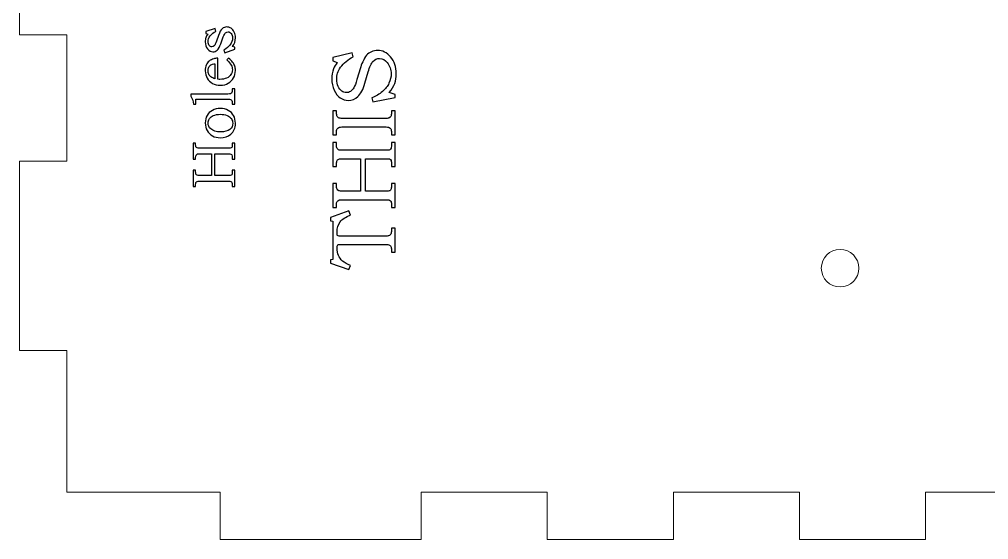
# Model space of a CAD drawing. Header units: inches. Extents: x -11.8 to 10.7, y -6 to 6.
# Drawn here: x -11.782 to -9.14, y 2.708 to 4.124 of the extents above; entities that cross this region are included whole.
import ezdxf

# ---------------------------------------------------------------- set-up
doc = ezdxf.new("R2010")
doc.units = ezdxf.units.IN
doc.header["$MEASUREMENT"] = 0
doc.layers.add('Layer 1', color=7, linetype='Continuous', plot=False)

msp = doc.modelspace()

# ---------------------------------------------------------------- linework, layer by layer
at = {"layer": 'Layer 1', "lineweight": 9}
for points in [[(-11.7819, 4.4256), (-11.7819, 4.4256), (-11.7819, 4.082), (-11.7819, 4.082)], [(-11.7819, 4.082), (-11.7819, 4.082), (-11.653, 4.082), (-11.653, 4.082)], [(-11.653, 4.082), (-11.653, 4.082), (-11.653, 3.7384), (-11.653, 3.7384)], [(-11.653, 3.7384), (-11.653, 3.7384), (-11.7819, 3.7384), (-11.7819, 3.7384)], [(-11.7819, 3.7384), (-11.7819, 3.7384), (-11.7819, 3.223), (-11.7819, 3.223)], [(-11.7819, 3.223), (-11.7819, 3.223), (-11.653, 3.223), (-11.653, 3.223)], [(-11.653, 3.223), (-11.653, 3.223), (-11.653, 2.8365), (-11.653, 2.8365)], [(-11.653, 2.8365), (-11.653, 2.8365), (-11.2343, 2.8365), (-11.2343, 2.8365)], [(-11.2343, 2.8365), (-11.2343, 2.8365), (-11.2343, 2.7076), (-11.2343, 2.7076)], [(-10.6867, 2.7076), (-10.6867, 2.7076), (-10.6867, 2.8365), (-10.6867, 2.8365)], [(-10.6867, 2.8365), (-10.6867, 2.8365), (-10.3431, 2.8365), (-10.3431, 2.8365)], [(-10.3431, 2.8365), (-10.3431, 2.8365), (-10.3431, 2.7076), (-10.3431, 2.7076)], [(-9.9995, 2.7076), (-9.9995, 2.7076), (-9.9995, 2.8365), (-9.9995, 2.8365)], [(-9.9995, 2.8365), (-9.9995, 2.8365), (-9.6559, 2.8365), (-9.6559, 2.8365)], [(-9.6559, 2.8365), (-9.6559, 2.8365), (-9.6559, 2.7076), (-9.6559, 2.7076)], [(-9.3123, 2.7076), (-9.3123, 2.7076), (-9.3123, 2.8365), (-9.3123, 2.8365)], [(-9.3123, 2.8365), (-9.3123, 2.8365), (-8.9687, 2.8365), (-8.9687, 2.8365)], [(-11.2343, 2.7076), (-11.2343, 2.7076), (-10.6867, 2.7076), (-10.6867, 2.7076)], [(-10.3431, 2.7076), (-10.3431, 2.7076), (-9.9995, 2.7076), (-9.9995, 2.7076)], [(-9.6559, 2.7076), (-9.6559, 2.7076), (-9.3123, 2.7076), (-9.3123, 2.7076)]]:
    msp.add_open_spline(points, degree=3, dxfattribs=at)
at = {"layer": 'Layer 1', "color": 250}
for points, knots in [([(-11.2735, 4.086), (-11.2735, 4.086), (-11.2735, 4.0917), (-11.2735, 4.0917), (-11.2735, 4.0917), (-11.2486, 4.099), (-11.2486, 4.099), (-11.2486, 4.099), (-11.2461, 4.0917), (-11.2461, 4.0917), (-11.2528, 4.0888), (-11.258, 4.0846), (-11.2618, 4.0794), (-11.2656, 4.0741), (-11.2675, 4.0688), (-11.2675, 4.0634), (-11.2675, 4.0592), (-11.2665, 4.0558), (-11.2644, 4.0532), (-11.2624, 4.0506), (-11.2601, 4.0493), (-11.2574, 4.0493), (-11.2549, 4.0493), (-11.2528, 4.0503), (-11.251, 4.0522), (-11.2492, 4.054), (-11.2471, 4.0582), (-11.2448, 4.0646), (-11.2448, 4.0646), (-11.2392, 4.0805), (-11.2392, 4.0805), (-11.236, 4.0895), (-11.2326, 4.0956), (-11.229, 4.0989), (-11.2253, 4.1021), (-11.2211, 4.1037), (-11.2165, 4.1037), (-11.2125, 4.1037), (-11.2087, 4.1025), (-11.2051, 4.1001), (-11.2014, 4.0977), (-11.1986, 4.0943), (-11.1964, 4.0897), (-11.1942, 4.0852), (-11.1931, 4.08), (-11.1931, 4.0741), (-11.1931, 4.065), (-11.1957, 4.0572), (-11.201, 4.0507), (-11.201, 4.0507), (-11.195, 4.049), (-11.195, 4.049), (-11.195, 4.049), (-11.195, 4.0431), (-11.195, 4.0431), (-11.195, 4.0431), (-11.2216, 4.033), (-11.2216, 4.033), (-11.2216, 4.033), (-11.2245, 4.0403), (-11.2245, 4.0403), (-11.2167, 4.0453), (-11.2112, 4.05), (-11.208, 4.0544), (-11.2034, 4.0605), (-11.2011, 4.0671), (-11.2011, 4.0743), (-11.2011, 4.079), (-11.2024, 4.0829), (-11.2049, 4.086), (-11.2074, 4.089), (-11.2102, 4.0905), (-11.2133, 4.0905), (-11.2158, 4.0905), (-11.2181, 4.0896), (-11.2202, 4.0876), (-11.2223, 4.0857), (-11.2243, 4.082), (-11.2262, 4.0764), (-11.2262, 4.0764), (-11.233, 4.0576), (-11.233, 4.0576), (-11.2359, 4.0495), (-11.2391, 4.0439), (-11.2426, 4.0407), (-11.2461, 4.0376), (-11.25, 4.036), (-11.2545, 4.036), (-11.26, 4.036), (-11.2648, 4.0386), (-11.269, 4.0437), (-11.2732, 4.0488), (-11.2753, 4.0553), (-11.2753, 4.0632), (-11.2753, 4.0673), (-11.2748, 4.071), (-11.2737, 4.0743), (-11.2726, 4.0775), (-11.2709, 4.0807), (-11.2684, 4.0838), (-11.2684, 4.0838), (-11.2735, 4.086), (-11.2735, 4.086)], [0, 0, 0, 0, 0.029412, 0.029412, 0.029412, 0.058824, 0.058824, 0.058824, 0.088235, 0.088235, 0.088235, 0.117647, 0.117647, 0.117647, 0.147059, 0.147059, 0.147059, 0.176471, 0.176471, 0.176471, 0.205882, 0.205882, 0.205882, 0.235294, 0.235294, 0.235294, 0.264706, 0.264706, 0.264706, 0.294118, 0.294118, 0.294118, 0.323529, 0.323529, 0.323529, 0.352941, 0.352941, 0.352941, 0.382353, 0.382353, 0.382353, 0.411765, 0.411765, 0.411765, 0.441176, 0.441176, 0.441176, 0.470588, 0.470588, 0.470588, 0.5, 0.5, 0.5, 0.529412, 0.529412, 0.529412, 0.558824, 0.558824, 0.558824, 0.588235, 0.588235, 0.588235, 0.617647, 0.617647, 0.617647, 0.647059, 0.647059, 0.647059, 0.676471, 0.676471, 0.676471, 0.705882, 0.705882, 0.705882, 0.735294, 0.735294, 0.735294, 0.764706, 0.764706, 0.764706, 0.794118, 0.794118, 0.794118, 0.823529, 0.823529, 0.823529, 0.852941, 0.852941, 0.852941, 0.882353, 0.882353, 0.882353, 0.911765, 0.911765, 0.911765, 0.941176, 0.941176, 0.941176, 0.970588, 0.970588, 0.970588, 1, 1, 1, 1]), ([(-11.2161, 4.0138), (-11.2161, 4.0138), (-11.212, 4.019), (-11.212, 4.019), (-11.2072, 4.0151), (-11.2034, 4.0112), (-11.2007, 4.0075), (-11.1979, 4.0038), (-11.1959, 4.0003), (-11.1948, 3.997), (-11.1937, 3.9937), (-11.1931, 3.9898), (-11.1931, 3.9853), (-11.1931, 3.9774), (-11.1947, 3.9706), (-11.198, 3.965), (-11.2017, 3.9586), (-11.2066, 3.9537), (-11.2126, 3.9503), (-11.2186, 3.9469), (-11.2257, 3.9452), (-11.2339, 3.9452), (-11.2424, 3.9452), (-11.2497, 3.9468), (-11.2557, 3.9501), (-11.2618, 3.9535), (-11.2666, 3.9581), (-11.2701, 3.964), (-11.2736, 3.97), (-11.2753, 3.9768), (-11.2753, 3.9846), (-11.2753, 3.9905), (-11.2744, 3.9955), (-11.2726, 3.9998), (-11.2708, 4.0041), (-11.2681, 4.0077), (-11.2644, 4.0107), (-11.2608, 4.0137), (-11.2566, 4.0158), (-11.252, 4.0172), (-11.2492, 4.018), (-11.2457, 4.0184), (-11.2413, 4.0185), (-11.2413, 4.0185), (-11.2413, 3.9611), (-11.2413, 3.9611), (-11.2386, 3.9609), (-11.2367, 3.9608), (-11.2354, 3.9608), (-11.2285, 3.9608), (-11.2224, 3.962), (-11.2171, 3.9644), (-11.2117, 3.9668), (-11.2078, 3.97), (-11.2052, 3.9739), (-11.2027, 3.9778), (-11.2015, 3.9822), (-11.2015, 3.9872), (-11.2015, 3.9915), (-11.2025, 3.9955), (-11.2045, 3.9995), (-11.2064, 4.0034), (-11.2104, 4.0082), (-11.2161, 4.0138)], [0, 0, 0, 0, 0.047619, 0.047619, 0.047619, 0.095238, 0.095238, 0.095238, 0.142857, 0.142857, 0.142857, 0.190476, 0.190476, 0.190476, 0.238095, 0.238095, 0.238095, 0.285714, 0.285714, 0.285714, 0.333333, 0.333333, 0.333333, 0.380952, 0.380952, 0.380952, 0.428571, 0.428571, 0.428571, 0.47619, 0.47619, 0.47619, 0.52381, 0.52381, 0.52381, 0.571429, 0.571429, 0.571429, 0.619048, 0.619048, 0.619048, 0.666667, 0.666667, 0.666667, 0.714286, 0.714286, 0.714286, 0.761905, 0.761905, 0.761905, 0.809524, 0.809524, 0.809524, 0.857143, 0.857143, 0.857143, 0.904762, 0.904762, 0.904762, 0.952381, 0.952381, 0.952381, 1, 1, 1, 1]), ([(-10.9279, 4.0117), (-10.9279, 4.0117), (-10.9279, 4.0205), (-10.9279, 4.0205), (-10.9279, 4.0205), (-10.8754, 4.0335), (-10.8754, 4.0335), (-10.8754, 4.0335), (-10.8719, 4.0223), (-10.8719, 4.0223), (-10.8866, 4.0151), (-10.8982, 4.0055), (-10.9066, 3.9937), (-10.9136, 3.9839), (-10.9172, 3.973), (-10.9172, 3.9612), (-10.9172, 3.954), (-10.9159, 3.9475), (-10.9133, 3.9418), (-10.9107, 3.9362), (-10.9074, 3.9319), (-10.9034, 3.929), (-10.8993, 3.9262), (-10.8952, 3.9248), (-10.8909, 3.9248), (-10.8871, 3.9248), (-10.8834, 3.9258), (-10.8799, 3.928), (-10.8763, 3.9303), (-10.8731, 3.9336), (-10.8704, 3.9381), (-10.8677, 3.9426), (-10.8648, 3.95), (-10.8618, 3.9602), (-10.8618, 3.9602), (-10.8527, 3.9921), (-10.8527, 3.9921), (-10.8515, 3.996), (-10.8493, 4.0017), (-10.8461, 4.0091), (-10.8428, 4.0165), (-10.8394, 4.0223), (-10.8358, 4.0265), (-10.8322, 4.0306), (-10.8277, 4.0339), (-10.8225, 4.0362), (-10.8172, 4.0386), (-10.8116, 4.0398), (-10.8055, 4.0398), (-10.792, 4.0398), (-10.7802, 4.0338), (-10.7701, 4.022), (-10.7599, 4.0102), (-10.7549, 3.9948), (-10.7549, 3.976), (-10.7549, 3.9664), (-10.7563, 3.9577), (-10.7591, 3.95), (-10.7619, 3.9424), (-10.7669, 3.9342), (-10.774, 3.9253), (-10.774, 3.9253), (-10.7577, 3.9197), (-10.7577, 3.9197), (-10.7577, 3.9197), (-10.7577, 3.9111), (-10.7577, 3.9111), (-10.7577, 3.9111), (-10.8189, 3.8998), (-10.8189, 3.8998), (-10.8189, 3.8998), (-10.8212, 3.911), (-10.8212, 3.911), (-10.8099, 3.9152), (-10.8003, 3.9207), (-10.7925, 3.9276), (-10.7846, 3.9345), (-10.7787, 3.9421), (-10.7747, 3.9504), (-10.7707, 3.9588), (-10.7687, 3.9673), (-10.7687, 3.9759), (-10.7687, 3.9877), (-10.7722, 3.998), (-10.7792, 4.0068), (-10.7852, 4.0141), (-10.7921, 4.0178), (-10.8002, 4.0178), (-10.8075, 4.0178), (-10.8136, 4.0151), (-10.8183, 4.0098), (-10.823, 4.0044), (-10.8274, 3.9948), (-10.8314, 3.981), (-10.8314, 3.981), (-10.8402, 3.9505), (-10.8402, 3.9505), (-10.8451, 3.9333), (-10.8514, 3.9213), (-10.8592, 3.9143), (-10.8669, 3.9073), (-10.8757, 3.9038), (-10.8857, 3.9038), (-10.8935, 3.9038), (-10.9007, 3.906), (-10.9073, 3.9106), (-10.9139, 3.9151), (-10.9195, 3.9221), (-10.9239, 3.9316), (-10.9284, 3.941), (-10.9307, 3.9513), (-10.9307, 3.9626), (-10.9307, 3.972), (-10.929, 3.981), (-10.9257, 3.9897), (-10.9234, 3.9958), (-10.9202, 4.0014), (-10.9159, 4.0065), (-10.9159, 4.0065), (-10.9279, 4.0117), (-10.9279, 4.0117)], [0, 0, 0, 0, 0.025, 0.025, 0.025, 0.05, 0.05, 0.05, 0.075, 0.075, 0.075, 0.1, 0.1, 0.1, 0.125, 0.125, 0.125, 0.15, 0.15, 0.15, 0.175, 0.175, 0.175, 0.2, 0.2, 0.2, 0.225, 0.225, 0.225, 0.25, 0.25, 0.25, 0.275, 0.275, 0.275, 0.3, 0.3, 0.3, 0.325, 0.325, 0.325, 0.35, 0.35, 0.35, 0.375, 0.375, 0.375, 0.4, 0.4, 0.4, 0.425, 0.425, 0.425, 0.45, 0.45, 0.45, 0.475, 0.475, 0.475, 0.5, 0.5, 0.5, 0.525, 0.525, 0.525, 0.55, 0.55, 0.55, 0.575, 0.575, 0.575, 0.6, 0.6, 0.6, 0.625, 0.625, 0.625, 0.65, 0.65, 0.65, 0.675, 0.675, 0.675, 0.7, 0.7, 0.7, 0.725, 0.725, 0.725, 0.75, 0.75, 0.75, 0.775, 0.775, 0.775, 0.8, 0.8, 0.8, 0.825, 0.825, 0.825, 0.85, 0.85, 0.85, 0.875, 0.875, 0.875, 0.9, 0.9, 0.9, 0.925, 0.925, 0.925, 0.95, 0.95, 0.95, 0.975, 0.975, 0.975, 1, 1, 1, 1]), ([(-11.2488, 4.0035), (-11.2538, 4.0027), (-11.2575, 4.0015), (-11.2598, 4.0001), (-11.2622, 3.9986), (-11.2641, 3.9965), (-11.2655, 3.9937), (-11.2669, 3.991), (-11.2676, 3.9879), (-11.2676, 3.9845), (-11.2676, 3.9811), (-11.2669, 3.9779), (-11.2655, 3.9749), (-11.2641, 3.9719), (-11.2622, 3.9695), (-11.2597, 3.9675), (-11.2572, 3.9655), (-11.2536, 3.9638), (-11.2488, 3.9623), (-11.2488, 3.9623), (-11.2488, 4.0035), (-11.2488, 4.0035)], [0, 0, 0, 0, 0.142857, 0.142857, 0.142857, 0.285714, 0.285714, 0.285714, 0.428571, 0.428571, 0.428571, 0.571429, 0.571429, 0.571429, 0.714286, 0.714286, 0.714286, 0.857143, 0.857143, 0.857143, 1, 1, 1, 1]), ([(-11.3006, 3.8932), (-11.3006, 3.8932), (-11.3075, 3.8932), (-11.3075, 3.8932), (-11.308, 3.9006), (-11.3103, 3.9078), (-11.3143, 3.9148), (-11.3143, 3.9148), (-11.3143, 3.9209), (-11.3143, 3.9209), (-11.3143, 3.9209), (-11.2141, 3.9209), (-11.2141, 3.9209), (-11.2099, 3.9209), (-11.2073, 3.9211), (-11.2062, 3.9217), (-11.2047, 3.9224), (-11.2036, 3.9234), (-11.2029, 3.9248), (-11.2022, 3.9261), (-11.2018, 3.9287), (-11.2018, 3.9326), (-11.2018, 3.9326), (-11.2018, 3.9352), (-11.2018, 3.9352), (-11.2018, 3.9352), (-11.195, 3.9352), (-11.195, 3.9352), (-11.195, 3.9352), (-11.195, 3.8932), (-11.195, 3.8932), (-11.195, 3.8932), (-11.2018, 3.8932), (-11.2018, 3.8932), (-11.2018, 3.8932), (-11.2018, 3.8975), (-11.2018, 3.8975), (-11.2018, 3.9001), (-11.2022, 3.9021), (-11.203, 3.9035), (-11.2038, 3.9048), (-11.2049, 3.9058), (-11.2064, 3.9063), (-11.2077, 3.9069), (-11.2106, 3.9072), (-11.2148, 3.9072), (-11.2148, 3.9072), (-11.3006, 3.9072), (-11.3006, 3.9072), (-11.3006, 3.9072), (-11.3006, 3.8932), (-11.3006, 3.8932)], [0, 0, 0, 0, 0.058824, 0.058824, 0.058824, 0.117647, 0.117647, 0.117647, 0.176471, 0.176471, 0.176471, 0.235294, 0.235294, 0.235294, 0.294118, 0.294118, 0.294118, 0.352941, 0.352941, 0.352941, 0.411765, 0.411765, 0.411765, 0.470588, 0.470588, 0.470588, 0.529412, 0.529412, 0.529412, 0.588235, 0.588235, 0.588235, 0.647059, 0.647059, 0.647059, 0.705882, 0.705882, 0.705882, 0.764706, 0.764706, 0.764706, 0.823529, 0.823529, 0.823529, 0.882353, 0.882353, 0.882353, 0.941176, 0.941176, 0.941176, 1, 1, 1, 1]), ([(-11.2753, 3.8421), (-11.2753, 3.8501), (-11.2737, 3.857), (-11.2704, 3.8628), (-11.2671, 3.8686), (-11.2622, 3.8732), (-11.2559, 3.8765), (-11.2496, 3.8799), (-11.2424, 3.8815), (-11.2343, 3.8815), (-11.2261, 3.8815), (-11.2189, 3.8798), (-11.2126, 3.8764), (-11.2063, 3.873), (-11.2014, 3.8683), (-11.1981, 3.8624), (-11.1948, 3.8565), (-11.1931, 3.8494), (-11.1931, 3.8412), (-11.1931, 3.8281), (-11.1972, 3.8183), (-11.2054, 3.8117), (-11.2136, 3.8051), (-11.2231, 3.8019), (-11.2342, 3.8019), (-11.2422, 3.8019), (-11.2494, 3.8036), (-11.2556, 3.807), (-11.2619, 3.8104), (-11.2667, 3.8151), (-11.2702, 3.8213), (-11.2736, 3.8274), (-11.2753, 3.8344), (-11.2753, 3.8421)], [0, 0, 0, 0, 0.090909, 0.090909, 0.090909, 0.181818, 0.181818, 0.181818, 0.272727, 0.272727, 0.272727, 0.363636, 0.363636, 0.363636, 0.454545, 0.454545, 0.454545, 0.545455, 0.545455, 0.545455, 0.636364, 0.636364, 0.636364, 0.727273, 0.727273, 0.727273, 0.818182, 0.818182, 0.818182, 0.909091, 0.909091, 0.909091, 1, 1, 1, 1]), ([(-11.2675, 3.8415), (-11.2675, 3.8354), (-11.265, 3.8302), (-11.2602, 3.826), (-11.2541, 3.8206), (-11.2453, 3.8179), (-11.2337, 3.8179), (-11.2226, 3.8179), (-11.2141, 3.8201), (-11.2082, 3.8247), (-11.2031, 3.8289), (-11.2005, 3.8345), (-11.2005, 3.8416), (-11.2005, 3.8462), (-11.2017, 3.8503), (-11.2041, 3.8539), (-11.2066, 3.8575), (-11.2104, 3.8603), (-11.2157, 3.8626), (-11.2211, 3.8648), (-11.2273, 3.8659), (-11.2345, 3.8659), (-11.2416, 3.8659), (-11.2479, 3.8647), (-11.2534, 3.8623), (-11.2579, 3.8605), (-11.2613, 3.8577), (-11.2638, 3.854), (-11.2662, 3.8503), (-11.2675, 3.8462), (-11.2675, 3.8415)], [0, 0, 0, 0, 0.1, 0.1, 0.1, 0.2, 0.2, 0.2, 0.3, 0.3, 0.3, 0.4, 0.4, 0.4, 0.5, 0.5, 0.5, 0.6, 0.6, 0.6, 0.7, 0.7, 0.7, 0.8, 0.8, 0.8, 0.9, 0.9, 0.9, 1, 1, 1, 1]), ([(-10.9279, 3.8103), (-10.9279, 3.8103), (-10.9279, 3.8753), (-10.9279, 3.8753), (-10.9279, 3.8753), (-10.9177, 3.8753), (-10.9177, 3.8753), (-10.9177, 3.8753), (-10.9177, 3.8703), (-10.9177, 3.8703), (-10.9177, 3.8656), (-10.917, 3.8622), (-10.9157, 3.8601), (-10.9144, 3.858), (-10.9125, 3.8565), (-10.9102, 3.8555), (-10.9077, 3.8545), (-10.9031, 3.854), (-10.8962, 3.854), (-10.8962, 3.854), (-10.7864, 3.854), (-10.7864, 3.854), (-10.7809, 3.854), (-10.7769, 3.8546), (-10.7746, 3.8556), (-10.7722, 3.8567), (-10.7706, 3.8582), (-10.7695, 3.86), (-10.7684, 3.862), (-10.7679, 3.8654), (-10.7679, 3.8703), (-10.7679, 3.8703), (-10.7679, 3.8753), (-10.7679, 3.8753), (-10.7679, 3.8753), (-10.7577, 3.8753), (-10.7577, 3.8753), (-10.7577, 3.8753), (-10.7577, 3.8103), (-10.7577, 3.8103), (-10.7577, 3.8103), (-10.7679, 3.8103), (-10.7679, 3.8103), (-10.7679, 3.8103), (-10.7679, 3.8157), (-10.7679, 3.8157), (-10.7679, 3.8205), (-10.7684, 3.8239), (-10.7696, 3.8259), (-10.7707, 3.8279), (-10.7722, 3.8293), (-10.7743, 3.8302), (-10.7764, 3.8311), (-10.7804, 3.8315), (-10.7864, 3.8315), (-10.7864, 3.8315), (-10.8984, 3.8315), (-10.8984, 3.8315), (-10.9048, 3.8315), (-10.9091, 3.8311), (-10.9112, 3.8302), (-10.9134, 3.8293), (-10.9151, 3.8279), (-10.9161, 3.8259), (-10.9172, 3.8239), (-10.9177, 3.8205), (-10.9177, 3.8157), (-10.9177, 3.8157), (-10.9177, 3.8103), (-10.9177, 3.8103), (-10.9177, 3.8103), (-10.9279, 3.8103), (-10.9279, 3.8103)], [0, 0, 0, 0, 0.041667, 0.041667, 0.041667, 0.083333, 0.083333, 0.083333, 0.125, 0.125, 0.125, 0.166667, 0.166667, 0.166667, 0.208333, 0.208333, 0.208333, 0.25, 0.25, 0.25, 0.291667, 0.291667, 0.291667, 0.333333, 0.333333, 0.333333, 0.375, 0.375, 0.375, 0.416667, 0.416667, 0.416667, 0.458333, 0.458333, 0.458333, 0.5, 0.5, 0.5, 0.541667, 0.541667, 0.541667, 0.583333, 0.583333, 0.583333, 0.625, 0.625, 0.625, 0.666667, 0.666667, 0.666667, 0.708333, 0.708333, 0.708333, 0.75, 0.75, 0.75, 0.791667, 0.791667, 0.791667, 0.833333, 0.833333, 0.833333, 0.875, 0.875, 0.875, 0.916667, 0.916667, 0.916667, 0.958333, 0.958333, 0.958333, 1, 1, 1, 1]), ([(-11.3085, 3.6696), (-11.3085, 3.6696), (-11.3085, 3.7134), (-11.3085, 3.7134), (-11.3085, 3.7134), (-11.3016, 3.7134), (-11.3016, 3.7134), (-11.3016, 3.7134), (-11.3016, 3.7104), (-11.3016, 3.7104), (-11.3016, 3.7069), (-11.3013, 3.7044), (-11.3007, 3.7029), (-11.3, 3.7014), (-11.2989, 3.7004), (-11.2972, 3.6998), (-11.296, 3.6993), (-11.2935, 3.6991), (-11.2896, 3.6991), (-11.2896, 3.6991), (-11.258, 3.6991), (-11.258, 3.6991), (-11.258, 3.6991), (-11.258, 3.7581), (-11.258, 3.7581), (-11.258, 3.7581), (-11.2888, 3.7581), (-11.2888, 3.7581), (-11.293, 3.7581), (-11.2955, 3.7579), (-11.2964, 3.7577), (-11.2981, 3.7572), (-11.2995, 3.7563), (-11.3003, 3.7549), (-11.3012, 3.7534), (-11.3016, 3.7513), (-11.3016, 3.7483), (-11.3016, 3.7483), (-11.3016, 3.7439), (-11.3016, 3.7439), (-11.3016, 3.7439), (-11.3085, 3.7439), (-11.3085, 3.7439), (-11.3085, 3.7439), (-11.3085, 3.7872), (-11.3085, 3.7872), (-11.3085, 3.7872), (-11.3016, 3.7872), (-11.3016, 3.7872), (-11.3016, 3.7872), (-11.3016, 3.7833), (-11.3016, 3.7833), (-11.3016, 3.7803), (-11.3013, 3.7781), (-11.3006, 3.7769), (-11.2999, 3.7756), (-11.299, 3.7747), (-11.2978, 3.7742), (-11.2967, 3.7737), (-11.2942, 3.7734), (-11.2903, 3.7734), (-11.2903, 3.7734), (-11.213, 3.7734), (-11.213, 3.7734), (-11.2087, 3.7734), (-11.2059, 3.7737), (-11.2048, 3.7742), (-11.2036, 3.7748), (-11.2028, 3.7758), (-11.2023, 3.7775), (-11.202, 3.7785), (-11.2018, 3.7817), (-11.2018, 3.7872), (-11.2018, 3.7872), (-11.195, 3.7872), (-11.195, 3.7872), (-11.195, 3.7872), (-11.195, 3.7439), (-11.195, 3.7439), (-11.195, 3.7439), (-11.2018, 3.7439), (-11.2018, 3.7439), (-11.2018, 3.7439), (-11.2018, 3.7471), (-11.2018, 3.7471), (-11.2018, 3.751), (-11.2021, 3.7537), (-11.2026, 3.755), (-11.2031, 3.7563), (-11.204, 3.7572), (-11.2052, 3.7576), (-11.2061, 3.7579), (-11.209, 3.7581), (-11.2138, 3.7581), (-11.2138, 3.7581), (-11.2491, 3.7581), (-11.2491, 3.7581), (-11.2491, 3.7581), (-11.2491, 3.6991), (-11.2491, 3.6991), (-11.2491, 3.6991), (-11.213, 3.6991), (-11.213, 3.6991), (-11.2087, 3.6991), (-11.2059, 3.6993), (-11.2047, 3.6999), (-11.2036, 3.7005), (-11.2027, 3.7016), (-11.2023, 3.7032), (-11.202, 3.7044), (-11.2018, 3.7078), (-11.2018, 3.7134), (-11.2018, 3.7134), (-11.195, 3.7134), (-11.195, 3.7134), (-11.195, 3.7134), (-11.195, 3.6696), (-11.195, 3.6696), (-11.195, 3.6696), (-11.2018, 3.6696), (-11.2018, 3.6696), (-11.2018, 3.6696), (-11.2018, 3.6723), (-11.2018, 3.6723), (-11.2018, 3.6766), (-11.202, 3.6792), (-11.2025, 3.6803), (-11.203, 3.6813), (-11.2039, 3.6822), (-11.2052, 3.6828), (-11.2065, 3.6834), (-11.2088, 3.6837), (-11.2121, 3.6837), (-11.2121, 3.6837), (-11.2903, 3.6837), (-11.2903, 3.6837), (-11.2938, 3.6837), (-11.2963, 3.6835), (-11.2976, 3.6829), (-11.299, 3.6823), (-11.3, 3.6814), (-11.3007, 3.6802), (-11.3013, 3.679), (-11.3016, 3.677), (-11.3016, 3.6741), (-11.3016, 3.6741), (-11.3016, 3.6696), (-11.3016, 3.6696), (-11.3016, 3.6696), (-11.3085, 3.6696), (-11.3085, 3.6696)], [0, 0, 0, 0, 0.02, 0.02, 0.02, 0.04, 0.04, 0.04, 0.06, 0.06, 0.06, 0.08, 0.08, 0.08, 0.1, 0.1, 0.1, 0.12, 0.12, 0.12, 0.14, 0.14, 0.14, 0.16, 0.16, 0.16, 0.18, 0.18, 0.18, 0.2, 0.2, 0.2, 0.22, 0.22, 0.22, 0.24, 0.24, 0.24, 0.26, 0.26, 0.26, 0.28, 0.28, 0.28, 0.3, 0.3, 0.3, 0.32, 0.32, 0.32, 0.34, 0.34, 0.34, 0.36, 0.36, 0.36, 0.38, 0.38, 0.38, 0.4, 0.4, 0.4, 0.42, 0.42, 0.42, 0.44, 0.44, 0.44, 0.46, 0.46, 0.46, 0.48, 0.48, 0.48, 0.5, 0.5, 0.5, 0.52, 0.52, 0.52, 0.54, 0.54, 0.54, 0.56, 0.56, 0.56, 0.58, 0.58, 0.58, 0.6, 0.6, 0.6, 0.62, 0.62, 0.62, 0.64, 0.64, 0.64, 0.66, 0.66, 0.66, 0.68, 0.68, 0.68, 0.7, 0.7, 0.7, 0.72, 0.72, 0.72, 0.74, 0.74, 0.74, 0.76, 0.76, 0.76, 0.78, 0.78, 0.78, 0.8, 0.8, 0.8, 0.82, 0.82, 0.82, 0.84, 0.84, 0.84, 0.86, 0.86, 0.86, 0.88, 0.88, 0.88, 0.9, 0.9, 0.9, 0.92, 0.92, 0.92, 0.94, 0.94, 0.94, 0.96, 0.96, 0.96, 0.98, 0.98, 0.98, 1, 1, 1, 1]), ([(-10.9279, 3.6121), (-10.9279, 3.6121), (-10.9279, 3.6778), (-10.9279, 3.6778), (-10.9279, 3.6778), (-10.9177, 3.6778), (-10.9177, 3.6778), (-10.9177, 3.6778), (-10.9177, 3.6733), (-10.9177, 3.6733), (-10.9177, 3.6681), (-10.9172, 3.6644), (-10.9162, 3.6621), (-10.9152, 3.6599), (-10.9135, 3.6583), (-10.911, 3.6574), (-10.9092, 3.6567), (-10.9054, 3.6563), (-10.8997, 3.6563), (-10.8997, 3.6563), (-10.8522, 3.6563), (-10.8522, 3.6563), (-10.8522, 3.6563), (-10.8522, 3.7448), (-10.8522, 3.7448), (-10.8522, 3.7448), (-10.8984, 3.7448), (-10.8984, 3.7448), (-10.9047, 3.7448), (-10.9085, 3.7446), (-10.9098, 3.7442), (-10.9124, 3.7436), (-10.9144, 3.7422), (-10.9157, 3.74), (-10.917, 3.7379), (-10.9177, 3.7346), (-10.9177, 3.7303), (-10.9177, 3.7303), (-10.9177, 3.7236), (-10.9177, 3.7236), (-10.9177, 3.7236), (-10.9279, 3.7236), (-10.9279, 3.7236), (-10.9279, 3.7236), (-10.9279, 3.7886), (-10.9279, 3.7886), (-10.9279, 3.7886), (-10.9177, 3.7886), (-10.9177, 3.7886), (-10.9177, 3.7886), (-10.9177, 3.7827), (-10.9177, 3.7827), (-10.9177, 3.7782), (-10.9172, 3.7749), (-10.9161, 3.773), (-10.9151, 3.7711), (-10.9137, 3.7698), (-10.9119, 3.769), (-10.9102, 3.7682), (-10.9064, 3.7678), (-10.9007, 3.7678), (-10.9007, 3.7678), (-10.7847, 3.7678), (-10.7847, 3.7678), (-10.7782, 3.7678), (-10.7741, 3.7683), (-10.7724, 3.769), (-10.7706, 3.7699), (-10.7694, 3.7715), (-10.7687, 3.7739), (-10.7682, 3.7754), (-10.7679, 3.7803), (-10.7679, 3.7886), (-10.7679, 3.7886), (-10.7577, 3.7886), (-10.7577, 3.7886), (-10.7577, 3.7886), (-10.7577, 3.7236), (-10.7577, 3.7236), (-10.7577, 3.7236), (-10.7679, 3.7236), (-10.7679, 3.7236), (-10.7679, 3.7236), (-10.7679, 3.7283), (-10.7679, 3.7283), (-10.7679, 3.7343), (-10.7683, 3.7383), (-10.7691, 3.7403), (-10.7699, 3.7423), (-10.7712, 3.7435), (-10.773, 3.7441), (-10.7744, 3.7446), (-10.7787, 3.7448), (-10.7859, 3.7448), (-10.7859, 3.7448), (-10.8389, 3.7448), (-10.8389, 3.7448), (-10.8389, 3.7448), (-10.8389, 3.6563), (-10.8389, 3.6563), (-10.8389, 3.6563), (-10.7847, 3.6563), (-10.7847, 3.6563), (-10.7782, 3.6563), (-10.7741, 3.6568), (-10.7723, 3.6576), (-10.7705, 3.6585), (-10.7693, 3.6601), (-10.7687, 3.6626), (-10.7682, 3.6644), (-10.7679, 3.6695), (-10.7679, 3.6778), (-10.7679, 3.6778), (-10.7577, 3.6778), (-10.7577, 3.6778), (-10.7577, 3.6778), (-10.7577, 3.6121), (-10.7577, 3.6121), (-10.7577, 3.6121), (-10.7679, 3.6121), (-10.7679, 3.6121), (-10.7679, 3.6121), (-10.7679, 3.6163), (-10.7679, 3.6163), (-10.7679, 3.6226), (-10.7682, 3.6265), (-10.7689, 3.6281), (-10.7697, 3.6298), (-10.771, 3.631), (-10.7729, 3.6319), (-10.7749, 3.6329), (-10.7784, 3.6333), (-10.7834, 3.6333), (-10.7834, 3.6333), (-10.9007, 3.6333), (-10.9007, 3.6333), (-10.9059, 3.6333), (-10.9096, 3.6329), (-10.9117, 3.632), (-10.9137, 3.6312), (-10.9152, 3.6298), (-10.9162, 3.628), (-10.9172, 3.6262), (-10.9177, 3.6232), (-10.9177, 3.6189), (-10.9177, 3.6189), (-10.9177, 3.6121), (-10.9177, 3.6121), (-10.9177, 3.6121), (-10.9279, 3.6121), (-10.9279, 3.6121)], [0, 0, 0, 0, 0.02, 0.02, 0.02, 0.04, 0.04, 0.04, 0.06, 0.06, 0.06, 0.08, 0.08, 0.08, 0.1, 0.1, 0.1, 0.12, 0.12, 0.12, 0.14, 0.14, 0.14, 0.16, 0.16, 0.16, 0.18, 0.18, 0.18, 0.2, 0.2, 0.2, 0.22, 0.22, 0.22, 0.24, 0.24, 0.24, 0.26, 0.26, 0.26, 0.28, 0.28, 0.28, 0.3, 0.3, 0.3, 0.32, 0.32, 0.32, 0.34, 0.34, 0.34, 0.36, 0.36, 0.36, 0.38, 0.38, 0.38, 0.4, 0.4, 0.4, 0.42, 0.42, 0.42, 0.44, 0.44, 0.44, 0.46, 0.46, 0.46, 0.48, 0.48, 0.48, 0.5, 0.5, 0.5, 0.52, 0.52, 0.52, 0.54, 0.54, 0.54, 0.56, 0.56, 0.56, 0.58, 0.58, 0.58, 0.6, 0.6, 0.6, 0.62, 0.62, 0.62, 0.64, 0.64, 0.64, 0.66, 0.66, 0.66, 0.68, 0.68, 0.68, 0.7, 0.7, 0.7, 0.72, 0.72, 0.72, 0.74, 0.74, 0.74, 0.76, 0.76, 0.76, 0.78, 0.78, 0.78, 0.8, 0.8, 0.8, 0.82, 0.82, 0.82, 0.84, 0.84, 0.84, 0.86, 0.86, 0.86, 0.88, 0.88, 0.88, 0.9, 0.9, 0.9, 0.92, 0.92, 0.92, 0.94, 0.94, 0.94, 0.96, 0.96, 0.96, 0.98, 0.98, 0.98, 1, 1, 1, 1]), ([(-10.9337, 3.4608), (-10.9337, 3.4608), (-10.9337, 3.4693), (-10.9337, 3.4693), (-10.9337, 3.4693), (-10.9279, 3.4705), (-10.9279, 3.4705), (-10.9279, 3.4705), (-10.9279, 3.5746), (-10.9279, 3.5746), (-10.9279, 3.5746), (-10.9337, 3.5755), (-10.9337, 3.5755), (-10.9337, 3.5755), (-10.9337, 3.5845), (-10.9337, 3.5845), (-10.9337, 3.5845), (-10.8837, 3.6025), (-10.8837, 3.6025), (-10.8837, 3.6025), (-10.8797, 3.5915), (-10.8797, 3.5915), (-10.893, 3.5863), (-10.9024, 3.58), (-10.9078, 3.5728), (-10.9132, 3.5655), (-10.9159, 3.5562), (-10.9159, 3.5449), (-10.9159, 3.5402), (-10.9157, 3.5374), (-10.9154, 3.5365), (-10.915, 3.5356), (-10.9144, 3.535), (-10.9134, 3.5346), (-10.9126, 3.5342), (-10.9097, 3.534), (-10.9049, 3.534), (-10.9049, 3.534), (-10.7869, 3.534), (-10.7869, 3.534), (-10.7813, 3.534), (-10.7774, 3.5343), (-10.7755, 3.535), (-10.7735, 3.5355), (-10.772, 3.5364), (-10.771, 3.5376), (-10.7699, 3.5387), (-10.7692, 3.5403), (-10.7687, 3.5423), (-10.7682, 3.5442), (-10.768, 3.5487), (-10.7679, 3.5555), (-10.7679, 3.5555), (-10.7577, 3.5555), (-10.7577, 3.5555), (-10.7577, 3.5555), (-10.7577, 3.4903), (-10.7577, 3.4903), (-10.7577, 3.4903), (-10.7679, 3.4903), (-10.7679, 3.4903), (-10.768, 3.4975), (-10.7682, 3.502), (-10.7687, 3.5036), (-10.7694, 3.5065), (-10.771, 3.5085), (-10.7733, 3.5097), (-10.7756, 3.5109), (-10.7798, 3.5115), (-10.7859, 3.5115), (-10.7859, 3.5115), (-10.9065, 3.5115), (-10.9065, 3.5115), (-10.9102, 3.5115), (-10.9125, 3.5114), (-10.9134, 3.511), (-10.9142, 3.5106), (-10.9148, 3.5099), (-10.9152, 3.5089), (-10.9157, 3.5079), (-10.9159, 3.5058), (-10.9159, 3.5027), (-10.9159, 3.4938), (-10.9148, 3.4867), (-10.9125, 3.4814), (-10.9102, 3.4761), (-10.9064, 3.471), (-10.9009, 3.4663), (-10.8954, 3.4616), (-10.8884, 3.4576), (-10.8797, 3.4543), (-10.8797, 3.4543), (-10.8837, 3.4433), (-10.8837, 3.4433), (-10.8837, 3.4433), (-10.9337, 3.4608), (-10.9337, 3.4608)], [0, 0, 0, 0, 0.03125, 0.03125, 0.03125, 0.0625, 0.0625, 0.0625, 0.09375, 0.09375, 0.09375, 0.125, 0.125, 0.125, 0.15625, 0.15625, 0.15625, 0.1875, 0.1875, 0.1875, 0.21875, 0.21875, 0.21875, 0.25, 0.25, 0.25, 0.28125, 0.28125, 0.28125, 0.3125, 0.3125, 0.3125, 0.34375, 0.34375, 0.34375, 0.375, 0.375, 0.375, 0.40625, 0.40625, 0.40625, 0.4375, 0.4375, 0.4375, 0.46875, 0.46875, 0.46875, 0.5, 0.5, 0.5, 0.53125, 0.53125, 0.53125, 0.5625, 0.5625, 0.5625, 0.59375, 0.59375, 0.59375, 0.625, 0.625, 0.625, 0.65625, 0.65625, 0.65625, 0.6875, 0.6875, 0.6875, 0.71875, 0.71875, 0.71875, 0.75, 0.75, 0.75, 0.78125, 0.78125, 0.78125, 0.8125, 0.8125, 0.8125, 0.84375, 0.84375, 0.84375, 0.875, 0.875, 0.875, 0.90625, 0.90625, 0.90625, 0.9375, 0.9375, 0.9375, 0.96875, 0.96875, 0.96875, 1, 1, 1, 1])]:
    msp.add_open_spline(points, degree=3, knots=knots, dxfattribs=at)
at = {"layer": 'Layer 1', "lineweight": 9}
msp.add_open_spline([(-9.5964, 3.4467), (-9.5964, 3.475), (-9.5735, 3.4979), (-9.5453, 3.4979), (-9.517, 3.4979), (-9.4941, 3.475), (-9.4941, 3.4467), (-9.4941, 3.4185), (-9.517, 3.3956), (-9.5453, 3.3956), (-9.5735, 3.3956), (-9.5964, 3.4185), (-9.5964, 3.4467)], degree=3, knots=[0, 0, 0, 0, 0.25, 0.25, 0.25, 0.5, 0.5, 0.5, 0.75, 0.75, 0.75, 1, 1, 1, 1], dxfattribs=at)

doc.saveas('drawing.dxf')
